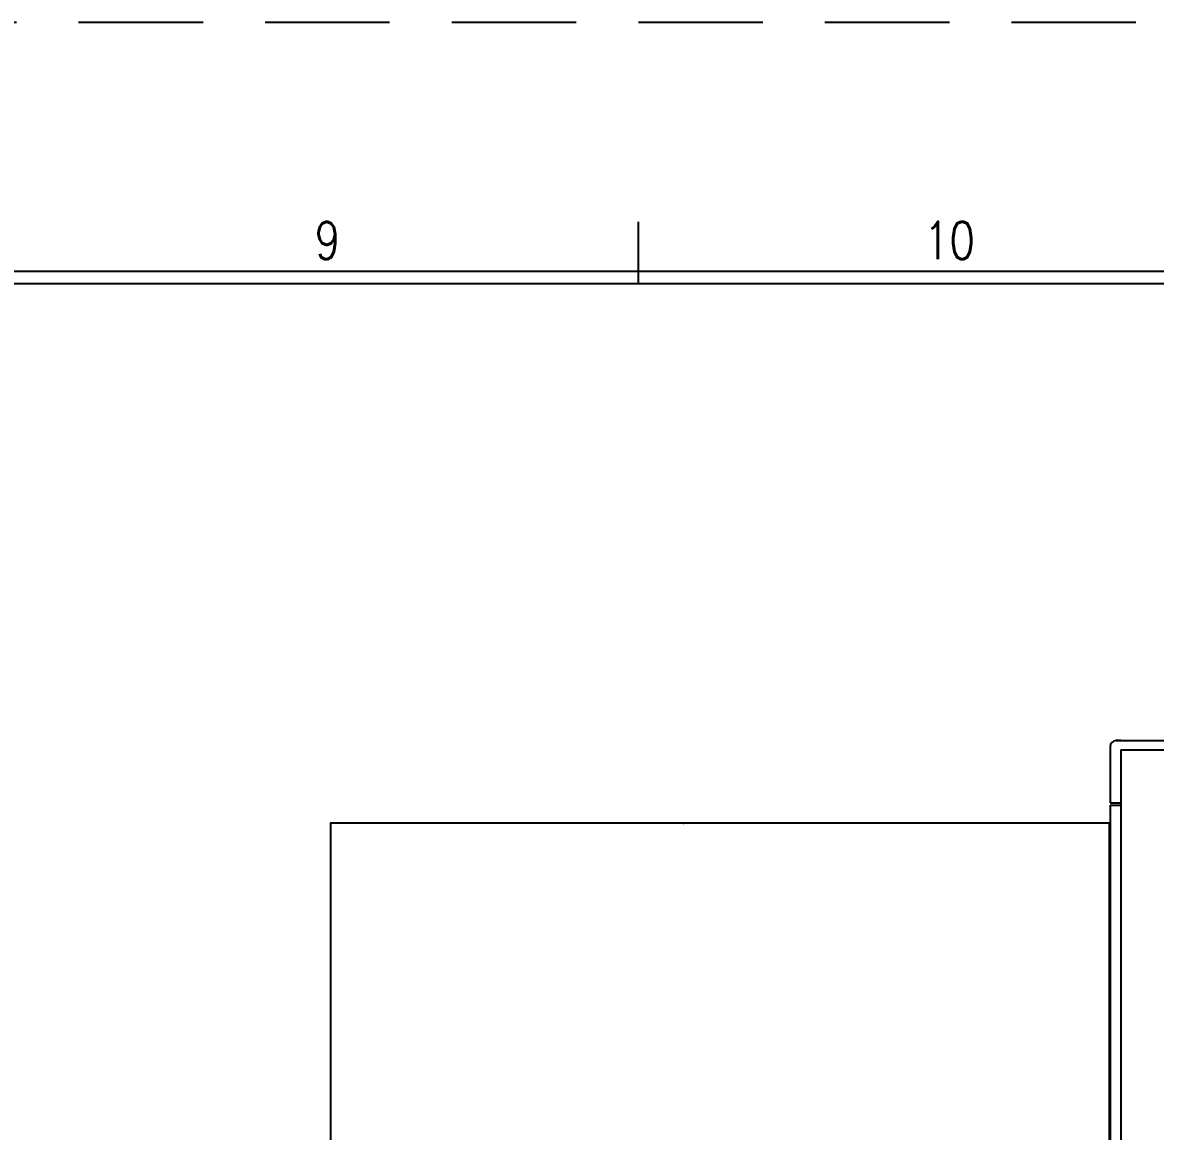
# Model space of a CAD drawing. Header units: inches. Extents: x -1050 to 2326, y -960 to 1416.
# Drawn here: x 636 to 1000.2, y 1059.5 to 1416 of the extents above; entities that cross this region are included whole.
import ezdxf
from ezdxf.enums import TextEntityAlignment as Align

# ---------------------------------------------------------------- set-up
doc = ezdxf.new("R2010")
doc.units = ezdxf.units.IN
doc.header["$LTSCALE"] = 10
doc.linetypes.add('DASHEDX2', pattern=[1.5, 1, -0.5])
doc.layers.get('0').update_dxf_attribs({"linetype": 'CONTINUOUS'})
for name, color, linetype in [('COMMENT', 4, 'CONTINUOUS'), ('PBAL', 52, 'CONTINUOUS'), ('PSYMS', 7, 'CONTINUOUS'), ('ZUWAKU', 7, 'CONTINUOUS')]:
    doc.layers.add(name, color=color, linetype=linetype)
doc.styles.get("Standard").update_dxf_attribs({"font": 'romans', "width": 0.8, "bigfont": 'extfont'})

# ---------------------------------------------------------------- blocks, each defined once
blk = doc.blocks.new('JIS_border_a1')
at = {"layer": 'ZUWAKU'}
blk.add_line((471, 573), (471, 578), dxfattribs=at)
at = {"layer": 'ZUWAKU', "color": 5}
for p, q in [((821, 574), (20, 574)), ((821, 573), (21, 573))]:
    blk.add_line(p, q, dxfattribs=at)
at = {"layer": 'ZUWAKU', "color": 5, "linetype": 'DASHEDX2'}
blk.add_lwpolyline([(0, 0), (841, 0), (841, 594), (0, 594)], close=True, dxfattribs=at)
at = {"layer": 'COMMENT', "width": 0.8}
for s, p in [('9', (446, 576.5)), ('10', (496, 576.5))]:
    blk.add_text(s, height=3, dxfattribs=at).set_placement(p, align=Align.MIDDLE)
blk = doc.blocks.new('5084600')
for p, q in [((-0.02, 70.72), (-0.02, 70.013)), ((0.118, 70.799), (0.059, 70.799)), ((0.059, 70.799), (19.611, 70.799)), ((0.118, 70.681), (19.611, 70.681)), ((0.118, 70.681), (0.118, 0.924)), ((-0.02, 70.013), (0.118, 70.013)), ((-0.02, 69.98), (0.118, 69.98)), ((-0.02, 69.98), (-0.02, 0.567))]:
    blk.add_line(p, q)
blk.add_arc((0.059, 70.72), 0.0786, 90, 180)

msp = doc.modelspace()

# ---------------------------------------------------------------- linework, layer by layer
at = {"layer": 'PBAL'}
msp.add_point((848.53, 1158.64), dxfattribs=at)
at = {"layer": 'PSYMS'}
msp.add_lwpolyline([(985.46, 1158.64), (734.99, 1158.64), (734.99, 773.69), (985.46, 773.69)], close=True, dxfattribs=at)

# ---------------------------------------------------------------- block references
at = {"xscale": 4, "yscale": 4, "zscale": 4}
msp.add_blockref('JIS_border_a1', (-1050, -960), dxfattribs=at)
at = {"layer": 'PSYMS', "xscale": 25.39999999999964, "yscale": 25.39999999999964, "zscale": 25.39999999999964}
msp.add_blockref('5084600', (986.18, -613.15), dxfattribs=at)

doc.saveas('drawing.dxf')
